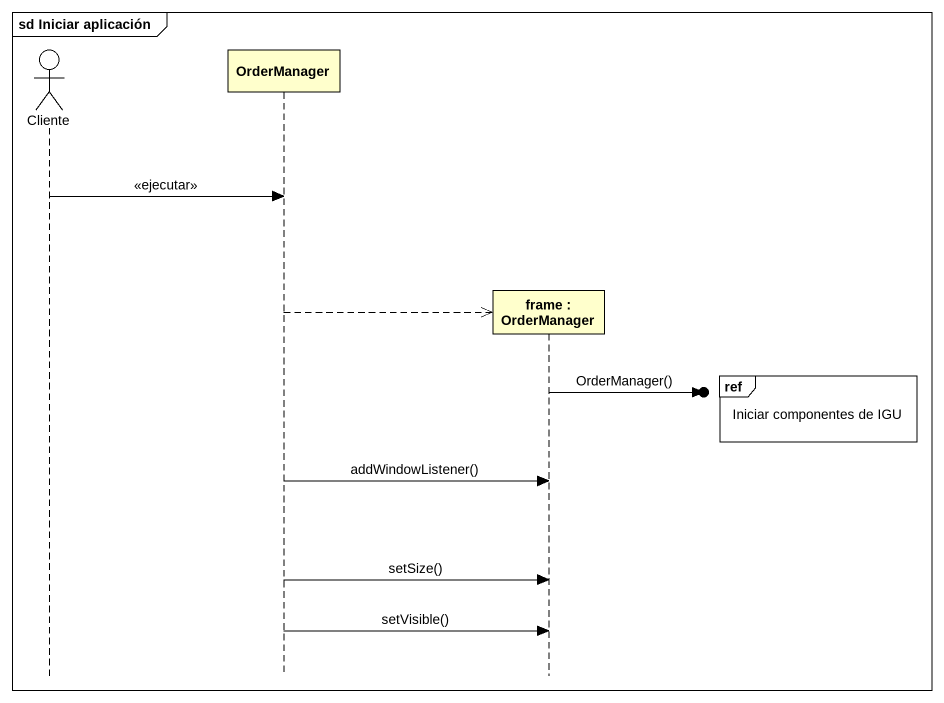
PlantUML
@startuml
mainframe sd Iniciar aplicación
hide footbox
actor Cliente
participant OrderManager
participant "frame : OrderManager" as frame_

Cliente -> OrderManager : <<ejecutar>>
OrderManager -->> frame_ **
ref over frame_ : Iniciar componentes de IGU
frame_ ->o] : OrderManager()
OrderManager -> frame_ : addWindowListener()
OrderManager -> frame_ : setSize()
OrderManager -> frame_ : setVisible()
@enduml
